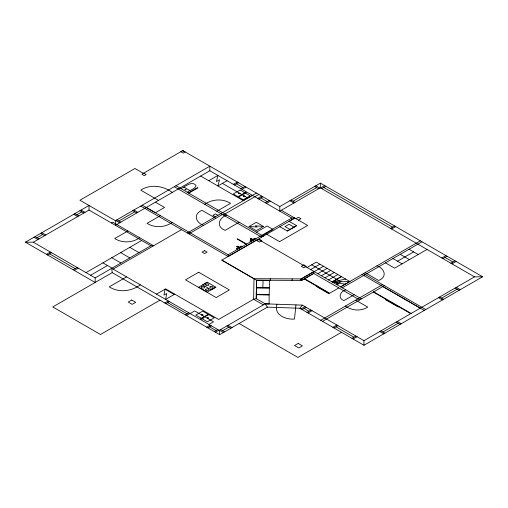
<?xml version="1.0" encoding="UTF-8"?>
<svg xmlns="http://www.w3.org/2000/svg" width="508" height="508" viewBox="0 0 508 508"><rect width="100%" height="100%" fill="white"/><g stroke="black" fill="none" stroke-linecap="round" stroke-linejoin="round"><path stroke-width="0.76" d="M33.325 242.195L89.002 210.045L89.002 205.473L25.4 242.195L95.161 282.467L95.161 277.895L33.325 242.195L25.4 242.195M140.741 206.064L228.149 256.527L228.149 254.768L291.763 218.046L294.805 218.046L289.179 221.329M320.408 183.121L279.8 206.566L279.8 211.144L320.256 187.789L320.408 183.121L482.6 276.765L363.963 345.256L299.898 308.267L267.392 307.149L219.691 334.689L112.204 272.631L111.747 268.319L219.234 330.378L219.691 334.689M270.192 280.283L270.212 278.784M292.106 280.359L292.125 278.867M253.949 278.727L256.508 280.232L301.695 280.397L301.708 278.905L253.987 278.708L253.632 299.256L218.631 319.462L165.627 288.868L156.483 294.145M256.578 280.232L256.349 287.782L269.323 287.915L269.551 280.365L256.578 280.232L256.223 298.641L265.214 303.835L267.392 307.149M262.839 287.846L263.068 280.302M261.83 235.325L261.677 237.173L174.269 186.709M276.993 304.241C273.418 314.973 285.902 319.792 294.5 319.068L295.961 304.889M313.728 273.45L314.046 271.52L300.164 279.521L301.676 280.397L313.728 273.45L301.65 280.378M165.062 289.192L163.963 295.104L166.707 293.516L165.627 299.422L174.771 294.138M299.898 308.267L302.355 305.111L363.963 340.684L363.963 345.256M187.242 192.176C189.916 189.897 194.913 189.325 196.037 185.661C194.558 182.658 190.233 183.331 187.814 184.81L181.153 188.659M37.084 237.738L42.704 234.493M76.816 214.795L81.89 211.868M46.418 254.324L50.381 252.038M47.562 254.984L51.518 252.698M111.423 222.993L112.795 222.199L153.581 245.751L150.838 245.751L89.002 210.045M115.386 220.707L209.836 166.173L209.836 170.745L115.386 225.279L115.386 220.707L79.934 200.241L134.944 168.478L143.364 173.336L182.804 150.565L279.8 206.566M118.802 221.018L134.753 211.811M208.75 180.708L217.888 175.431L216.408 181.578L219.519 179.781L217.875 185.972L227.032 180.708M188.373 192.919L197.517 187.643L197.898 187.858L188.754 193.135M127.927 230.937L114.738 238.55C122.339 243.37 132.398 242.799 139.744 237.763M160.388 215.646L147.06 223.342C154.705 228.2 164.833 227.559 172.193 222.466M73.184 269.78L77.14 267.494M74.327 270.44L78.283 268.154M233.35 184.321L237.312 182.035M234.493 184.982L238.455 182.696M86.023 272.618L141.7 240.475M204.749 204.311C212.3 199.06 222.695 198.342 230.556 203.34L216.814 211.277M90.595 275.26L107.499 265.494M240.9 188.684L244.862 186.398M242.043 189.344L246.005 187.052M95.161 277.895L150.838 245.751M113.119 269.113L181.534 229.616M112.204 272.631L52.775 306.946L100.495 334.493L159.931 300.177M252.355 195.326L243.211 200.603L200.666 176.041M187.344 232.969L256.438 193.078M188.868 233.851L222.396 214.497M223.241 214.986L258.813 194.45M226.784 215.094C218.688 217.837 215.824 226.708 225.108 230.353L239.16 222.237M257.727 198.399L261.69 196.107M258.87 199.06L262.833 196.767M126.556 276.873L109.245 286.861C118.834 293.046 131.413 291.382 140.36 284.842M265.316 202.781L269.278 200.489M266.459 203.441L270.421 201.149M249.041 226.511L256.311 222.307L263.468 226.441L256.197 230.638L249.041 226.511L257.277 227.063L255.099 225.806L263.468 226.441M293.008 201.231L316.63 187.592M320.542 187.947L324.656 185.572M321.685 188.608L325.799 186.233M256.381 232.181L267.075 226.009L273.094 229.483L262.401 235.661M238.335 247.396L238.741 247.161M251.784 239.63L252.197 239.395M238.62 247.567L236.411 248.837L237.344 249.377M239.033 247.326L241.23 246.062L242.157 246.596M252.07 239.801L249.866 241.071L250.793 241.611M252.482 239.56L254.679 238.296L255.607 238.83M228.149 256.527L294.805 218.046M295.974 218.719L298.482 217.265L300.977 218.707L298.463 220.154M287.261 231.007L296.539 225.654M164.77 302.978L168.269 300.952M165.913 303.638L169.412 301.612M207.283 282.232L198.755 287.153L207.283 292.081L215.817 287.153L207.283 282.232L202.705 284.912L211.258 289.852L215.83 287.211M185.376 314.871L188.881 312.852M186.519 315.531L190.017 313.512M190.132 313.576L194.704 310.934L213.519 321.799L208.947 324.434M307.067 267.494L316.344 262.134L349.91 281.515L340.595 286.849L420.332 240.811M206.699 327.19L210.204 325.164M207.842 327.844L211.347 325.825M310.648 269.558L319.926 264.204M301.314 278.86L314.046 271.52M314.223 271.628L323.507 266.268M390.493 228.34L394.608 225.965M391.643 229L395.751 226.625M214.319 331.584L217.818 329.559M215.462 332.245L218.961 330.219M219.234 330.378L265.208 303.835L302.355 305.111M317.805 273.691L327.082 268.332M222.574 330.733L228.892 327.089M321.38 275.755L330.664 270.402M324.961 277.825L334.239 272.466M316.478 286.061L316.097 286.283L328.809 293.618L329.19 293.395L304.197 278.943M316.909 286.283L317.29 286.061M328.543 279.889L337.82 274.536M349.91 281.515L332.08 281.934L341.401 276.6L332.08 281.934L345.25 284.182M301.034 308.928L304.997 306.635M338.823 287.941L329.686 293.218L304.578 278.721M302.177 309.582L306.14 307.296M342.271 287.814L422.008 241.783M345.808 289.858C340.233 291.179 337.356 298.336 343.98 300.603L354.203 294.704M306.953 312.337L310.915 310.051M397.51 261.201L413.626 251.898M308.096 312.998L312.058 310.712M427.031 249.434L394.614 268.154L385.47 262.871M320.739 320.3L382.575 284.594M322.567 321.354L384.404 285.655M441.827 257.975L445.941 255.6M442.97 258.636L447.078 256.254M332.873 327.304L336.829 325.018M334.01 327.965L337.972 325.679M386.702 299.333L386.321 299.555L373.323 292.049M450.856 263.188L454.971 260.814M451.999 263.849L456.114 261.468M341.497 332.283L297.929 357.435L239.109 323.475M398.793 306.318L398.412 306.534L410.762 313.665M351.974 338.334L355.937 336.048M353.117 338.995L357.08 336.702M363.963 340.684L474.523 276.854L482.6 276.765M382.892 332.041L398.164 323.228M441.579 298.158L457.162 289.166M221.774 260.109L253.987 278.708L221.774 260.109L258.115 239.23L361.461 298.894M336.34 284.391L340.995 281.724L311.709 264.814M332.08 281.934L345.656 279.057M265.214 303.835L269.132 304.032L269.138 294.85L256.369 294.602L256.223 298.641L253.625 299.256L263.385 304.889M323.742 187.42L392.551 227.152M445.027 257.442L452.914 262.001M320.256 187.789L474.523 276.854M315.792 185.788L319.754 188.074M314.649 186.449L318.611 188.735M409.054 249.257L418.198 254.54M400.253 254.337L409.397 259.613M456.324 287.363L460.286 289.649M455.174 288.023L459.137 290.309M392.944 258.559L402.082 263.836M291.033 200.082L294.989 202.374M289.89 200.743L293.846 203.029M439.598 297.015L443.56 299.301M438.455 297.675L442.417 299.961M236.474 183.839L242.881 187.541M260.852 197.91L267.297 201.638M281.324 210.261L307.632 225.45L279.584 241.643L266.776 234.251M376.968 265.849C384.721 268.465 387.598 276.974 378.644 280.486L365.125 272.682M209.81 170.764L291.763 218.046M289.115 221.367L296.697 225.673L287.357 231.064L279.838 226.72M222.428 183.363L247.809 198.018M294.081 227.146L289.058 224.244L285.032 226.574L290.055 229.47M363.531 273.602L425.806 309.556M362.007 274.485L424.282 310.432M382.848 286.55L420.332 308.197M373.704 291.833L411.188 313.474M183.89 187.077L189.986 190.595M175.946 185.744L263.354 236.207M217.957 215.297L215.462 213.862L212.954 215.309L215.443 216.751M254.191 238.576L255.124 239.109M397.326 321.424L401.288 323.71M313.728 273.45L359.632 299.955M172.288 192.43C163.246 185.75 150.489 183.82 140.741 190.138L158.496 200.393M396.183 322.085L400.139 324.371M215.824 218.288L202.038 210.331C192.957 213.887 195.567 222.637 203.562 225.368M253.416 240.1C251.092 237.306 248.145 238.97 253.003 240.335M355.657 300.139L367.754 307.124C360.915 311.499 351.885 310.686 345.383 306.07M250.368 240.786L251.314 241.313M246.653 244.088L237.509 238.811L237.128 239.033L246.272 244.31M240.741 246.342L241.668 246.875M239.96 247.866L237.795 246.196L236.728 246.602L239.554 248.101M380.911 330.899L384.874 333.185M236.919 248.552L237.858 249.079M379.768 331.559L383.73 333.845M155.391 202.184L164.535 207.461L155.391 212.738L146.253 207.461M142.265 205.188L228.149 254.768M133.915 210.007L137.878 212.293M304.159 308.439L308.934 311.194M335.991 326.822L353.955 337.191M132.772 210.668L136.735 212.954M116.821 219.875L120.783 222.161M115.678 220.536L119.64 222.821M81.051 210.064L85.014 212.35M79.908 210.725L83.871 213.011M74.835 213.652L78.797 215.938M73.692 214.312L77.654 216.599M129.807 247.339L138.944 252.622M120.663 252.622L129.807 257.899M111.798 257.74L120.936 263.017M228.054 325.285L232.016 327.571M165.017 289.217L174.161 294.494M226.911 325.945L230.873 328.231M202.622 317.462L203.537 317.989L201.403 319.221L200.489 318.694L208.172 314.312L202.679 311.144L195.821 315.1L201.314 318.268M220.599 329.59L224.555 331.876M102.933 262.858L112.071 268.135M219.456 330.251L223.412 332.537M167.659 302.622L187.128 313.861M209.594 326.835L216.071 330.575M41.866 232.689L45.828 234.975M40.723 233.35L44.685 235.636M35.103 236.595L39.059 238.881M33.96 237.249L37.922 239.541M49.543 253.841L75.159 268.637M256.457 287.839L256.248 294.697L269.176 294.824L269.38 287.966L256.457 287.839M236.906 246.85L238.131 246.329L236.906 246.85M250.355 239.084L251.568 238.557L250.355 239.084M205.689 289.243L205.95 290.252L207.283 290.614L208.623 290.252L209.01 289.617L207.931 288.696L205.689 289.243M209.956 286.779L210.21 287.788L211.55 288.15L212.655 287.928L213.277 287.153L212.198 286.233L209.956 286.779M201.422 286.779L201.422 287.528L202.368 288.08L204.121 287.928L204.743 287.153L203.67 286.233L201.422 286.779M205.689 284.315L205.689 285.064L206.635 285.617L208.388 285.464L209.01 284.69L207.931 283.769L205.689 284.315M337.109 282.899L336.493 284.302L338.931 283.959L337.109 282.899M202.533 314.769L201.67 314.769L202.533 314.769M202.857 314.769L202.101 315.201L201.346 314.769L202.101 314.331L202.857 314.769M207.353 317.906L207.537 318.522L208.737 318.16L207.353 317.906M239.573 193.421L238.709 193.421L239.573 193.421M244.634 196.348L243.77 196.348L244.634 196.348M239.897 193.421L239.141 193.859L238.385 193.421L239.141 192.989L239.897 193.421M244.958 196.348L244.202 196.78L243.446 196.348L244.202 195.91L244.958 196.348M208.407 318.16L207.55 318.16L208.407 318.16M237.42 248.768L237.42 248.768M250.869 241.002L250.869 241.002M143.84 173.177L141.91 174.288L144.278 175.654L146.209 174.542L143.84 173.177M182.804 150.647L180.873 151.759L183.242 153.124L185.172 152.013L182.804 150.647M185.312 189.217L184.855 189.484L185.82 190.043L186.284 189.776L185.312 189.217M240.144 190.024L233.286 193.986L238.017 196.717L244.875 192.761L240.144 190.024M245.383 192.176L243.256 193.408L244.17 193.935L246.297 192.703L245.383 192.176M245.358 193.053L238.5 197.015L243.237 199.746L250.088 195.79L245.358 193.053M204.616 250.635L202.108 252.089L204.597 253.524L207.112 252.076L204.616 250.635M131.762 300.012L128.207 302.07L132.163 304.349L135.719 302.298L131.762 300.012M198.685 272.231L185.49 279.851L216.186 297.574L229.381 289.954L198.685 272.231M259.404 239.185L256.889 240.64L259.385 242.081L261.893 240.627L259.404 239.185M208.731 314.655L201.879 318.611L207.372 321.786L214.224 317.824L208.731 314.655M303.848 264.903L301.339 266.357L303.828 267.799L306.343 266.344L303.848 264.903M298.221 343.427L294.577 345.535L298.755 347.948L302.406 345.84L298.221 343.427M385.686 299.32L385.305 299.542L398.278 307.029L398.653 306.807L385.686 299.32"/></g></svg>
